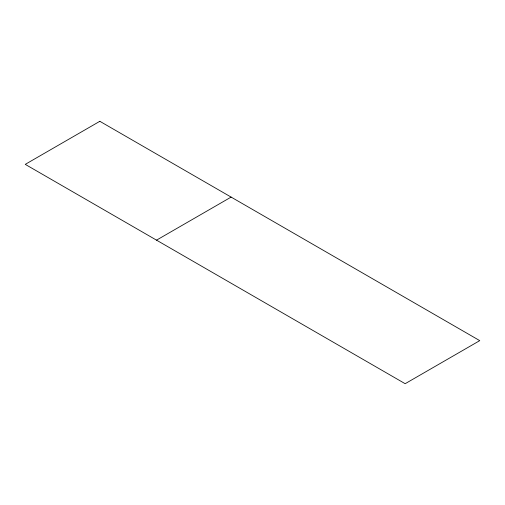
<?xml version="1.0" encoding="UTF-8"?>
<svg xmlns="http://www.w3.org/2000/svg" width="505" height="505" viewBox="0 0 505 505"><rect width="100%" height="100%" fill="white"/><g stroke="black" fill="none" stroke-linecap="round" stroke-linejoin="round"><path stroke-width="0.76" d="M156.525 240.153L231.12 197.089M99.838 121.301L25.25 164.365L405.161 383.699L479.75 340.635L99.838 121.301"/></g></svg>
